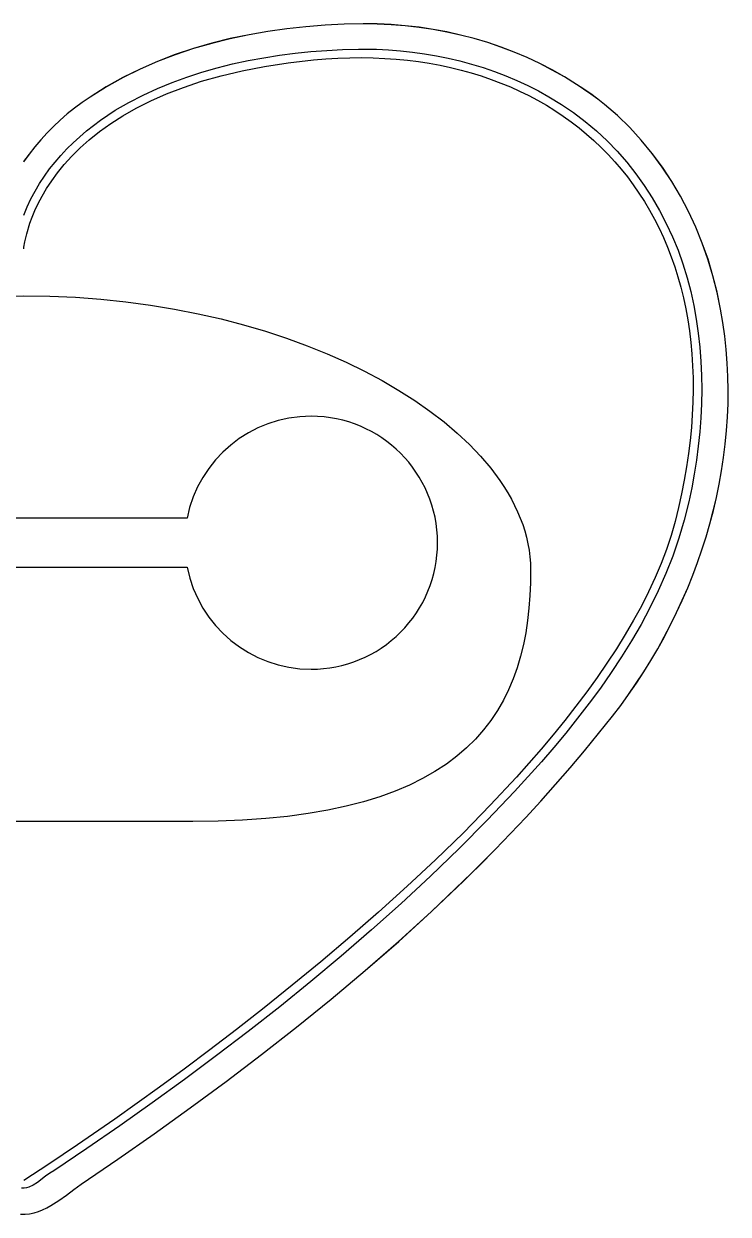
# Model space of a CAD drawing. Extents: x 30 to 845, y 30 to 720.
# Drawn here: x 437 to 845, y 30 to 720 of the extents above; entities that cross this region are included whole.
import ezdxf

# ---------------------------------------------------------------- set-up
doc = ezdxf.new("R2010")
doc.units = 0
for name, color, linetype in [('Base', 7, 'CONTINUOUS'), ('Eyes', 7, 'CONTINUOUS'), ('Face', 7, 'CONTINUOUS'), ('Heart', 7, 'CONTINUOUS'), ('Outline', 7, 'CONTINUOUS')]:
    doc.layers.add(name, color=color, linetype=linetype)

msp = doc.modelspace()

# ---------------------------------------------------------------- linework, layer by layer
at = {"layer": 'Base', "color": 7}
for p, q in [((600.848785, 717.865232), (589.819678, 716.670048)), ((611.891402, 718.733484), (600.848785, 717.865232)), ((622.924765, 719.291607), (611.891402, 718.733484)), ((633.92611, 719.556402), (622.924765, 719.291607)), ((642.051714, 719.461209), (633.92611, 719.556402)), ((633.92611, 719.556402), (633.92611, 719.556402)), ((650.176213, 719.089947), (642.051714, 719.461209)), ((658.288217, 718.441899), (650.176213, 719.089947)), ((666.376337, 717.51635), (658.288217, 718.441899)), ((674.429181, 716.31258), (666.376337, 717.51635)), ((557.041063, 710.95489), (546.29364, 708.283963)), ((567.893053, 713.231679), (557.041063, 710.95489)), ((578.826847, 715.131131), (567.893053, 713.231679)), ((589.819678, 716.670048), (578.826847, 715.131131)), ((682.435359, 714.829874), (674.429181, 716.31258)), ((690.383483, 713.067515), (682.435359, 714.829874)), ((698.26216, 711.024785), (690.383483, 713.067515)), ((706.060001, 708.700967), (698.26216, 711.024785)), ((535.673548, 705.202097), (525.203552, 701.692488)), ((546.29364, 708.283963), (535.673548, 705.202097)), ((713.765617, 706.095345), (706.060001, 708.700967)), ((721.367616, 703.207201), (713.765617, 706.095345)), ((728.854608, 700.035818), (721.367616, 703.207201)), ((514.906415, 697.738337), (504.804902, 693.322841)), ((525.203552, 701.692488), (514.906415, 697.738337)), ((736.215204, 696.58048), (728.854608, 700.035818)), ((743.438013, 692.840469), (736.215204, 696.58048)), ((504.804902, 693.322841), (494.921776, 688.429198)), ((750.511645, 688.815069), (743.438013, 692.840469)), ((485.279803, 683.040606), (475.901746, 677.140265)), ((494.921776, 688.429198), (485.279803, 683.040606)), ((757.42471, 684.503562), (750.511645, 688.815069)), ((761.628224, 681.782303), (757.42471, 684.503562)), ((475.901746, 677.140265), (471.3188, 673.992938)), ((765.733697, 678.938826), (761.628224, 681.782303)), ((769.740647, 675.976679), (765.733697, 678.938826)), ((773.64859, 672.89941), (769.740647, 675.976679)), ((466.81037, 670.711372), (462.606514, 667.379818)), ((471.3188, 673.992938), (466.81037, 670.711372)), ((781.165526, 666.413696), (773.64859, 672.89941)), ((458.557981, 663.866889), (454.661129, 660.186743)), ((462.606514, 667.379818), (458.557981, 663.866889)), ((788.280643, 659.510066), (781.165526, 666.413696)), ((450.912314, 656.353534), (447.307892, 652.381419)), ((454.661129, 660.186743), (450.912314, 656.353534)), ((794.99008, 652.216902), (788.280643, 659.510066)), ((443.844219, 648.284552), (440.517653, 644.077091)), ((447.307892, 652.381419), (443.844219, 648.284552)), ((801.289974, 644.562586), (794.99008, 652.216902)), ((440.517653, 644.077091), (437.32455, 639.77319)), ((807.176463, 636.5755), (801.289974, 644.562586)), ((812.645685, 628.284027), (807.176463, 636.5755)), ((817.693778, 619.716549), (812.645685, 628.284027)), ((822.316879, 610.901446), (817.693778, 619.716549)), ((826.511127, 601.867103), (822.316879, 610.901446)), ((830.272659, 592.6419), (826.511127, 601.867103)), ((833.597614, 583.254221), (830.272659, 592.6419)), ((836.482128, 573.732446), (833.597614, 583.254221)), ((838.922341, 564.104958), (836.482128, 573.732446)), ((840.91439, 554.40014), (838.922341, 564.104958)), ((842.241792, 546.622568), (840.91439, 554.40014)), ((843.325506, 538.824399), (842.241792, 546.622568)), ((844.168717, 531.010369), (843.325506, 538.824399)), ((844.774608, 523.185213), (844.168717, 531.010369)), ((845.146364, 515.353669), (844.774608, 523.185213)), ((845.287168, 507.520472), (845.146364, 515.353669)), ((845.200205, 499.690359), (845.287168, 507.520472)), ((844.888659, 491.868066), (845.200205, 499.690359)), ((844.355714, 484.058329), (844.888659, 491.868066)), ((843.604554, 476.265884), (844.355714, 484.058329)), ((842.638363, 468.495468), (843.604554, 476.265884)), ((841.460325, 460.751817), (842.638363, 468.495468)), ((840.073624, 453.039667), (841.460325, 460.751817)), ((838.481444, 445.363755), (840.073624, 453.039667)), ((836.686969, 437.728815), (838.481444, 445.363755)), ((834.693384, 430.139586), (836.686969, 437.728815)), ((832.503872, 422.600803), (834.693384, 430.139586)), ((830.121617, 415.117202), (832.503872, 422.600803)), ((827.549804, 407.69352), (830.121617, 415.117202)), ((824.791617, 400.334493), (827.549804, 407.69352)), ((821.850239, 393.044856), (824.791617, 400.334493)), ((818.728855, 385.829347), (821.850239, 393.044856)), ((815.430648, 378.692702), (818.728855, 385.829347)), ((811.958804, 371.639656), (815.430648, 378.692702)), ((808.316505, 364.674946), (811.958804, 371.639656)), ((804.506936, 357.803308), (808.316505, 364.674946)), ((800.533282, 351.029479), (804.506936, 357.803308)), ((796.398725, 344.358195), (800.533282, 351.029479)), ((787.659642, 331.342206), (792.10645, 337.794192)), ((792.10645, 337.794192), (796.398725, 344.358195)), ((783.061484, 325.006973), (787.659642, 331.342206)), ((778.31516, 318.79323), (783.061484, 325.006973)), ((770.281801, 308.703244), (778.31516, 318.79323)), ((762.108927, 298.741931), (770.281801, 308.703244)), ((753.800298, 288.906874), (762.108927, 298.741931)), ((745.359675, 279.195659), (753.800298, 288.906874)), ((736.790817, 269.605869), (745.359675, 279.195659)), ((728.097485, 260.13509), (736.790817, 269.605869)), ((719.283439, 250.780904), (728.097485, 260.13509)), ((710.352439, 241.540897), (719.283439, 250.780904)), ((701.308246, 232.412653), (710.352439, 241.540897)), ((692.154619, 223.393756), (701.308246, 232.412653)), ((673.534107, 205.674341), (692.154619, 223.393756)), ((654.520985, 188.363327), (673.534107, 205.674341)), ((635.145334, 171.441388), (654.520985, 188.363327)), ((615.437236, 154.889198), (635.145334, 171.441388)), ((595.426775, 138.687433), (615.437236, 154.889198)), ((575.14403, 122.816767), (595.426775, 138.687433)), ((554.619084, 107.257874), (575.14403, 122.816767)), ((533.88202, 91.991429), (554.619084, 107.257874)), ((512.962918, 76.998108), (533.88202, 91.991429)), ((491.891861, 62.258583), (512.962918, 76.998108)), ((470.69893, 47.75353), (491.891861, 62.258583)), ((457.687515, 38.346295), (462.125129, 41.53746)), ((462.125129, 41.53746), (466.452341, 44.750818)), ((466.452341, 44.750818), (470.69893, 47.75353)), ((450.758944, 34.110501), (453.109717, 35.410165)), ((453.109717, 35.410165), (457.687515, 38.346295)), ((435.553546, 30.503741), (438.237434, 30.460387)), ((438.237434, 30.460387), (440.856497, 30.713632)), ((440.856497, 30.713632), (443.414457, 31.23437)), ((443.414457, 31.23437), (445.915036, 31.993498)), ((445.915036, 31.993498), (448.361958, 32.96191)), ((448.361958, 32.96191), (450.758944, 34.110501))]:
    msp.add_line(p, q, dxfattribs=at)
at = {"layer": 'Eyes', "color": 7}
for p, q in [((584.78358, 489.883523), (578.791439, 487.98905)), ((590.971424, 491.264725), (584.78358, 489.883523)), ((597.327957, 492.110438), (590.971424, 491.264725)), ((603.826161, 492.398439), (597.327957, 492.110438)), ((607.595143, 492.303182), (603.826161, 492.398439)), ((611.314649, 492.02039), (607.595143, 492.303182)), ((614.980079, 491.554666), (611.314649, 492.02039)), ((618.586829, 490.910612), (614.980079, 491.554666)), ((622.130298, 490.092829), (618.586829, 490.910612)), ((625.605885, 489.105919), (622.130298, 490.092829)), ((567.502331, 482.749177), (562.259396, 479.448218)), ((573.022017, 485.603528), (567.502331, 482.749177)), ((578.791439, 487.98905), (573.022017, 485.603528)), ((629.008987, 487.954484), (625.605885, 489.105919)), ((632.335002, 486.643125), (629.008987, 487.954484)), ((635.579328, 485.176445), (632.335002, 486.643125)), ((638.737364, 483.559046), (635.579328, 485.176445)), ((641.804507, 481.795528), (638.737364, 483.559046)), ((557.320227, 475.722871), (552.711841, 471.595357)), ((562.259396, 479.448218), (557.320227, 475.722871)), ((644.776156, 479.890494), (641.804507, 481.795528)), ((647.647709, 477.848546), (644.776156, 479.890494)), ((650.414564, 475.674286), (647.647709, 477.848546)), ((653.072118, 473.372315), (650.414564, 475.674286)), ((552.711841, 471.595357), (548.461254, 467.087895)), ((655.61577, 470.947234), (653.072118, 473.372315)), ((658.040919, 468.403647), (655.61577, 470.947234)), ((544.595481, 462.222707), (541.141537, 457.022014)), ((548.461254, 467.087895), (544.595481, 462.222707)), ((660.342961, 465.746154), (658.040919, 468.403647)), ((662.517296, 462.979358), (660.342961, 465.746154)), ((664.559321, 460.10786), (662.517296, 462.979358)), ((541.141537, 457.022014), (538.12644, 451.508034)), ((666.464434, 457.136262), (664.559321, 460.10786)), ((668.228033, 454.069165), (666.464434, 457.136262)), ((538.12644, 451.508034), (535.577204, 445.70299)), ((669.845518, 450.911173), (668.228033, 454.069165)), ((671.312284, 447.666886), (669.845518, 450.911173)), ((535.577204, 445.70299), (533.520846, 439.629102)), ((672.623732, 444.340906), (671.312284, 447.666886)), ((673.775258, 440.937835), (672.623732, 444.340906)), ((533.520846, 439.629102), (531.984381, 433.308589)), ((674.762261, 437.462275), (673.775258, 440.937835)), ((675.580139, 433.918827), (674.762261, 437.462275)), ((531.984381, 433.308589), (342.966791, 433.308589)), ((676.22429, 430.312094), (675.580139, 433.918827)), ((676.690112, 426.646677), (676.22429, 430.312094)), ((676.973003, 422.927178), (676.690112, 426.646677)), ((677.068361, 419.158199), (676.973003, 422.927178)), ((676.710037, 411.919081), (676.978386, 415.526315)), ((676.978386, 415.526315), (677.068361, 419.158199)), ((675.648165, 404.802572), (676.265801, 408.342498)), ((676.265801, 408.342498), (676.710037, 411.919081)), ((343.015611, 405.005859), (532.033201, 405.005859)), ((532.033201, 405.005859), (533.568734, 398.68857)), ((673.902638, 397.856702), (674.859615, 401.305306)), ((674.859615, 401.305306), (675.648165, 404.802572)), ((533.568734, 398.68857), (535.623659, 392.617584)), ((671.493349, 391.129498), (672.77972, 394.462765)), ((672.77972, 394.462765), (673.902638, 397.856702)), ((535.623659, 392.617584), (538.171008, 386.815099)), ((538.171008, 386.815099), (541.183812, 381.30331)), ((668.440194, 384.668989), (670.046012, 387.862905)), ((670.046012, 387.862905), (671.493349, 391.129498)), ((541.183812, 381.30331), (544.635102, 376.104417)), ((664.763064, 378.523202), (666.678382, 381.553753)), ((666.678382, 381.553753), (668.440194, 384.668989)), ((544.635102, 376.104417), (548.497908, 371.240614)), ((658.120935, 369.999689), (660.481853, 372.740166)), ((660.481853, 372.740166), (662.696725, 375.583339)), ((662.696725, 375.583339), (664.763064, 378.523202)), ((548.497908, 371.240614), (552.745261, 366.734101)), ((552.745261, 366.734101), (557.350192, 362.607074)), ((652.984676, 364.863432), (655.616456, 367.36791)), ((655.616456, 367.36791), (658.120935, 369.999689)), ((557.350192, 362.607074), (562.285733, 358.881731)), ((562.285733, 358.881731), (567.524913, 355.580267)), ((644.461161, 358.221305), (647.401025, 360.287643)), ((647.401025, 360.287643), (650.244198, 362.502514)), ((650.244198, 362.502514), (652.984676, 364.863432)), ((567.524913, 355.580267), (573.040764, 352.724882)), ((573.040764, 352.724882), (578.806317, 350.337771)), ((628.521596, 350.204653), (631.854863, 351.491023)), ((631.854863, 351.491023), (635.121457, 352.93836)), ((635.121457, 352.93836), (638.315374, 354.544177)), ((638.315374, 354.544177), (641.430609, 356.305988)), ((641.430609, 356.305988), (644.461161, 358.221305)), ((578.806317, 350.337771), (584.794602, 348.441132)), ((584.794602, 348.441132), (590.97865, 347.057162)), ((590.97865, 347.057162), (597.331493, 346.208059)), ((597.331493, 346.208059), (603.826161, 345.916019)), ((603.826161, 345.916019), (607.458045, 346.005993)), ((607.458045, 346.005993), (611.065279, 346.274341)), ((611.065279, 346.274341), (614.641862, 346.718576)), ((614.641862, 346.718576), (618.181788, 347.336211)), ((618.181788, 347.336211), (621.679055, 348.12476)), ((621.679055, 348.12476), (625.127659, 349.081736)), ((625.127659, 349.081736), (628.521596, 350.204653))]:
    msp.add_line(p, q, dxfattribs=at)
at = {"layer": 'Face', "color": 7}
for p, q in [((422.401591, 561.951157), (437.500001, 562.177749)), ((437.500001, 562.177749), (452.598411, 561.951157)), ((452.598411, 561.951157), (467.498616, 561.280629)), ((467.498616, 561.280629), (482.18218, 560.180036)), ((482.18218, 560.180036), (496.630668, 558.66325)), ((496.630668, 558.66325), (510.825645, 556.744142)), ((510.825645, 556.744142), (524.748677, 554.436584)), ((524.748677, 554.436584), (538.381328, 551.754447)), ((538.381328, 551.754447), (551.705164, 548.711602)), ((551.705164, 548.711602), (564.701749, 545.32192)), ((564.701749, 545.32192), (577.352649, 541.599274)), ((577.352649, 541.599274), (589.639428, 537.557535)), ((589.639428, 537.557535), (601.543652, 533.210574)), ((601.543652, 533.210574), (613.046885, 528.572262)), ((613.046885, 528.572262), (624.130693, 523.656471)), ((624.130693, 523.656471), (634.776641, 518.477073)), ((634.776641, 518.477073), (644.966294, 513.047938)), ((644.966294, 513.047938), (654.681216, 507.382938)), ((654.681216, 507.382938), (663.902973, 501.495945)), ((663.902973, 501.495945), (672.61313, 495.40083)), ((672.61313, 495.40083), (680.793251, 489.111464)), ((680.793251, 489.111464), (688.424903, 482.64172)), ((688.424903, 482.64172), (695.489649, 476.005467)), ((695.489649, 476.005467), (701.969056, 469.216578)), ((701.969056, 469.216578), (707.844687, 462.288924)), ((707.844687, 462.288924), (713.098108, 455.236377)), ((713.098108, 455.236377), (715.485729, 451.667603)), ((715.485729, 451.667603), (717.710885, 448.072808)), ((717.710885, 448.072808), (719.77127, 444.453725)), ((719.77127, 444.453725), (721.664581, 440.812088)), ((721.664581, 440.812088), (723.388514, 437.149632)), ((723.388514, 437.149632), (724.940763, 433.468089)), ((724.940763, 433.468089), (726.319025, 429.769195)), ((726.319025, 429.769195), (727.520995, 426.054682)), ((727.520995, 426.054682), (728.544368, 422.326286)), ((728.544368, 422.326286), (729.386842, 418.585739)), ((729.386842, 418.585739), (730.04611, 414.834776)), ((730.04611, 414.834776), (730.519869, 411.075131)), ((730.519869, 411.075131), (730.805814, 407.308537)), ((730.805814, 407.308537), (730.901641, 403.536729)), ((730.901641, 403.536729), (730.800423, 396.035239)), ((730.800423, 396.035239), (730.485184, 388.632226)), ((730.485184, 388.632226), (729.938545, 381.336849)), ((729.938545, 381.336849), (729.143124, 374.158266)), ((729.143124, 374.158266), (728.081542, 367.105637)), ((728.081542, 367.105637), (726.736416, 360.188122)), ((726.736416, 360.188122), (725.090367, 353.414879)), ((725.090367, 353.414879), (723.126014, 346.795068)), ((723.126014, 346.795068), (720.825976, 340.337848)), ((720.825976, 340.337848), (718.172873, 334.052378)), ((718.172873, 334.052378), (715.149324, 327.947818)), ((715.149324, 327.947818), (711.737947, 322.033326)), ((711.737947, 322.033326), (707.921363, 316.318062)), ((703.682191, 310.811185), (699.00305, 305.521855)), ((707.921363, 316.318062), (703.682191, 310.811185)), ((699.00305, 305.521855), (693.86656, 300.45923)), ((693.86656, 300.45923), (688.255339, 295.63247)), ((682.152007, 291.050735), (675.539184, 286.723182)), ((688.255339, 295.63247), (682.152007, 291.050735)), ((668.399489, 282.658972), (660.71554, 278.867264)), ((675.539184, 286.723182), (668.399489, 282.658972)), ((660.71554, 278.867264), (652.469958, 275.357217)), ((634.224371, 269.218742), (624.189604, 266.608633)), ((643.645362, 272.13799), (634.224371, 269.218742)), ((652.469958, 275.357217), (643.645362, 272.13799)), ((602.209221, 262.352468), (590.228843, 260.724731)), ((613.523681, 264.316822), (602.209221, 262.352468)), ((624.189604, 266.608633), (613.523681, 264.316822)), ((535.300541, 257.763129), (339.699461, 257.763129)), ((550.118396, 257.952809), (535.300541, 257.763129)), ((564.200811, 258.515742), (550.118396, 257.952809)), ((577.565166, 259.442769), (564.200811, 258.515742)), ((590.228843, 260.724731), (577.565166, 259.442769))]:
    msp.add_line(p, q, dxfattribs=at)
at = {"layer": 'Heart', "color": 7}
for p, q in [((576.844737, 694.89164), (590.638894, 697.003972)), ((590.638894, 697.003972), (605.313008, 698.689143)), ((605.313008, 698.689143), (612.369322, 699.28418)), ((612.369322, 699.28418), (619.351751, 699.699745)), ((619.351751, 699.699745), (626.258054, 699.937195)), ((626.258054, 699.937195), (633.085987, 699.997887)), ((633.085987, 699.997887), (639.833308, 699.883175)), ((639.833308, 699.883175), (646.497773, 699.594416)), ((646.497773, 699.594416), (653.07714, 699.132966)), ((653.07714, 699.132966), (659.569166, 698.500182)), ((659.569166, 698.500182), (665.971608, 697.69742)), ((665.971608, 697.69742), (672.282224, 696.726035)), ((672.282224, 696.726035), (678.498769, 695.587383)), ((540.470432, 686.306891), (551.787663, 689.511578)), ((551.787663, 689.511578), (563.903379, 692.383668)), ((563.903379, 692.383668), (576.844737, 694.89164)), ((678.498769, 695.587383), (684.619003, 694.282822)), ((684.619003, 694.282822), (690.64068, 692.813707)), ((690.64068, 692.813707), (696.56156, 691.181393)), ((696.56156, 691.181393), (702.379399, 689.387238)), ((702.379399, 689.387238), (708.091954, 687.432597)), ((520.122795, 679.025811), (529.924528, 682.801129)), ((529.924528, 682.801129), (540.470432, 686.306891)), ((708.091954, 687.432597), (713.696983, 685.318827)), ((713.696983, 685.318827), (719.192242, 683.047283)), ((719.192242, 683.047283), (724.575488, 680.619322)), ((511.038076, 675.012461), (520.122795, 679.025811)), ((724.575488, 680.619322), (729.84448, 678.0363)), ((729.84448, 678.0363), (734.996973, 675.299572)), ((494.911046, 666.397747), (502.643212, 670.792599)), ((502.643212, 670.792599), (511.038076, 675.012461)), ((734.996973, 675.299572), (740.030725, 672.410496)), ((740.030725, 672.410496), (744.943494, 669.370427)), ((744.943494, 669.370427), (749.733037, 666.180721)), ((481.326184, 657.209157), (487.814423, 661.859426)), ((487.814423, 661.859426), (494.911046, 666.397747)), ((749.733037, 666.180721), (754.397109, 662.842735)), ((754.397109, 662.842735), (758.93347, 659.357824)), ((475.419171, 652.478461), (481.326184, 657.209157)), ((758.93347, 659.357824), (763.339876, 655.727345)), ((763.339876, 655.727345), (767.614083, 651.952653)), ((470.066229, 647.698861), (475.419171, 652.478461)), ((767.614083, 651.952653), (771.75385, 648.035106)), ((771.75385, 648.035106), (775.756934, 643.976058)), ((460.913926, 638.119029), (465.2402, 642.901876)), ((465.2402, 642.901876), (470.066229, 647.698861)), ((775.756934, 643.976058), (779.62109, 639.776867)), ((457.06025, 633.381841), (460.913926, 638.119029)), ((779.62109, 639.776867), (783.344078, 635.438888)), ((783.344078, 635.438888), (786.923653, 630.963477)), ((450.662064, 624.170527), (453.652015, 628.721833)), ((453.652015, 628.721833), (457.06025, 633.381841)), ((786.923653, 630.963477), (790.357574, 626.351991)), ((448.06324, 619.759443), (450.662064, 624.170527)), ((790.357574, 626.351991), (793.643597, 621.605785)), ((793.643597, 621.605785), (796.779479, 616.726216)), ((443.930342, 611.48403), (445.828385, 615.520104)), ((445.828385, 615.520104), (448.06324, 619.759443)), ((796.779479, 616.726216), (799.762977, 611.71464)), ((441.036064, 604.147764), (442.341954, 607.682743)), ((442.341954, 607.682743), (443.930342, 611.48403)), ((799.762977, 611.71464), (802.591849, 606.572413)), ((802.591849, 606.572413), (805.263852, 601.300892)), ((439.163149, 598.002816), (441.036064, 604.147764)), ((805.263852, 601.300892), (807.776743, 595.901431)), ((437.612373, 590.295555), (438.094338, 593.301356)), ((438.094338, 593.301356), (439.163149, 598.002816)), ((807.776743, 595.901431), (810.128279, 590.375387)), ((437.499998, 589.237583), (437.612373, 590.295555)), ((810.128279, 590.375387), (812.316218, 584.724118)), ((812.316218, 584.724118), (814.338315, 578.948977)), ((814.338315, 578.948977), (816.19233, 573.051323)), ((816.19233, 573.051323), (817.876018, 567.03251)), ((817.876018, 567.03251), (819.387137, 560.893895)), ((819.387137, 560.893895), (820.723444, 554.636834)), ((820.723444, 554.636834), (821.882697, 548.262684)), ((821.882697, 548.262684), (822.862652, 541.772799)), ((822.862652, 541.772799), (823.661066, 535.168537)), ((823.661066, 535.168537), (824.275697, 528.451254)), ((824.275697, 528.451254), (824.704302, 521.622305)), ((824.704302, 521.622305), (824.944638, 514.683048)), ((824.944638, 514.683048), (824.994462, 507.634837)), ((824.994462, 507.634837), (824.851531, 500.479029)), ((824.851531, 500.479029), (824.513603, 493.21698)), ((824.513603, 493.21698), (823.978435, 485.850046)), ((823.978435, 485.850046), (823.243784, 478.379584)), ((823.243784, 478.379584), (822.307406, 470.806949)), ((822.307406, 470.806949), (821.167059, 463.133498)), ((821.167059, 463.133498), (819.820501, 455.360587)), ((819.820501, 455.360587), (818.265489, 447.489572)), ((818.265489, 447.489572), (816.499778, 439.521808)), ((816.499778, 439.521808), (814.521128, 431.458653)), ((814.521128, 431.458653), (812.250948, 423.417639)), ((812.250948, 423.417639), (809.571531, 415.324383)), ((809.571531, 415.324383), (806.497118, 407.184609)), ((806.497118, 407.184609), (803.041948, 399.004042)), ((803.041948, 399.004042), (799.220263, 390.788404)), ((799.220263, 390.788404), (795.0463, 382.543422)), ((795.0463, 382.543422), (790.534301, 374.274818)), ((790.534301, 374.274818), (785.698505, 365.988316)), ((785.698505, 365.988316), (780.553152, 357.68964)), ((780.553152, 357.68964), (775.112481, 349.384515)), ((775.112481, 349.384515), (769.390734, 341.078665)), ((769.390734, 341.078665), (763.402149, 332.777813)), ((763.402149, 332.777813), (757.160967, 324.487683)), ((757.160967, 324.487683), (750.681427, 316.214)), ((750.681427, 316.214), (743.97777, 307.962488)), ((743.97777, 307.962488), (737.064234, 299.73887)), ((737.064234, 299.73887), (729.955061, 291.54887)), ((729.955061, 291.54887), (722.66449, 283.398214)), ((722.66449, 283.398214), (707.596113, 267.237824)), ((707.596113, 267.237824), (691.973023, 251.303493)), ((691.973023, 251.303493), (675.909138, 235.641013)), ((675.909138, 235.641013), (659.518378, 220.296176)), ((659.518378, 220.296176), (642.914662, 205.314774)), ((642.914662, 205.314774), (626.211908, 190.7426)), ((626.211908, 190.7426), (609.524037, 176.625444)), ((609.524037, 176.625444), (592.964966, 163.009101)), ((592.964966, 163.009101), (576.648616, 149.939361)), ((576.648616, 149.939361), (560.688904, 137.462017)), ((560.688904, 137.462017), (545.199751, 125.622861)), ((545.199751, 125.622861), (530.295075, 114.467685)), ((530.295075, 114.467685), (516.088796, 104.042282)), ((516.088796, 104.042282), (490.227102, 85.563961)), ((490.227102, 85.563961), (468.526023, 70.554235)), ((468.526023, 70.554235), (451.896911, 59.379442)), ((451.896911, 59.379442), (437.499998, 50.000003))]:
    msp.add_line(p, q, dxfattribs=at)
at = {"layer": 'Outline', "color": 7}
for p, q in [((589.842867, 716.701433), (578.850073, 715.162465)), ((600.871941, 717.89666), (589.842867, 716.701433)), ((611.914533, 718.764946), (600.871941, 717.89666)), ((622.94788, 719.323089), (611.914533, 718.764946)), ((633.94922, 719.587891), (622.94788, 719.323089)), ((642.074818, 719.492699), (633.94922, 719.587891)), ((633.94922, 719.587891), (633.94922, 719.587891)), ((650.199299, 719.121441), (642.074818, 719.492699)), ((658.311276, 718.473399), (650.199299, 719.121441)), ((666.399361, 717.547856), (658.311276, 718.473399)), ((674.452163, 716.344095), (666.399361, 717.547856)), ((557.064377, 710.986107), (546.317, 708.315118)), ((567.916322, 713.262957), (557.064377, 710.986107)), ((578.850073, 715.162465), (567.916322, 713.262957)), ((682.458295, 714.861397), (674.452163, 716.344095)), ((690.406369, 713.099047), (682.458295, 714.861397)), ((698.284995, 711.056327), (690.406369, 713.099047)), ((706.082785, 708.732519), (698.284995, 711.056327)), ((535.696955, 705.233188), (525.227003, 701.723519)), ((546.317, 708.315118), (535.696955, 705.233188)), ((594.61095, 702.570165), (603.759261, 703.506948)), ((603.759261, 703.506948), (612.917123, 704.21607)), ((612.917123, 704.21607), (622.071406, 704.708722)), ((622.071406, 704.708722), (631.20898, 704.996094)), ((631.20898, 704.996094), (634.79883, 705)), ((634.79883, 705), (641.760324, 704.858863)), ((634.79883, 705), (634.79883, 705)), ((641.760324, 704.858863), (648.722026, 704.518065)), ((648.722026, 704.518065), (655.675622, 703.974956)), ((655.675622, 703.974956), (662.6128, 703.226888)), ((662.6128, 703.226888), (669.52525, 702.271211)), ((713.788351, 706.126906), (706.082785, 708.732519)), ((721.390303, 703.238771), (713.788351, 706.126906)), ((728.877254, 700.067397), (721.390303, 703.238771)), ((514.929909, 697.76931), (504.828433, 693.353763)), ((525.227003, 701.723519), (514.929909, 697.76931)), ((549.472204, 694.079693), (558.375813, 696.32263)), ((558.375813, 696.32263), (567.354621, 698.281955)), ((567.354621, 698.281955), (576.3955, 699.968859)), ((576.3955, 699.968859), (585.485319, 701.394532)), ((585.485319, 701.394532), (594.61095, 702.570165)), ((669.52525, 702.271211), (676.404657, 701.105275)), ((676.404657, 701.105275), (683.24271, 699.726431)), ((683.24271, 699.726431), (690.031096, 698.13203)), ((690.031096, 698.13203), (696.761504, 696.319422)), ((696.761504, 696.319422), (703.425621, 694.285958)), ((736.237815, 696.612065), (728.877254, 700.067397)), ((743.460597, 692.872059), (736.237815, 696.612065)), ((504.828433, 693.353763), (494.94534, 688.460076)), ((531.943109, 688.698226), (540.656927, 691.541955)), ((540.656927, 691.541955), (549.472204, 694.079693)), ((703.425621, 694.285958), (710.015135, 692.028989)), ((710.015135, 692.028989), (716.521734, 689.545864)), ((716.521734, 689.545864), (722.937105, 686.833935)), ((750.534211, 688.846662), (743.460597, 692.872059)), ((485.303392, 683.071452), (475.925351, 677.171089)), ((494.94534, 688.460076), (485.303392, 683.071452)), ((514.872374, 682.048031), (523.343882, 685.537315)), ((523.343882, 685.537315), (531.943109, 688.698226)), ((722.937105, 686.833935), (729.252936, 683.890552)), ((729.252936, 683.890552), (735.460915, 680.713066)), ((757.44727, 684.535156), (750.534211, 688.846662)), ((761.650786, 681.813897), (757.44727, 684.535156)), ((475.925351, 677.171089), (471.342409, 674.023756)), ((498.365038, 674.039588), (506.541716, 678.219186)), ((506.541716, 678.219186), (514.872374, 682.048031)), ((735.460915, 680.713066), (741.55273, 677.298828)), ((741.55273, 677.298828), (748.826406, 672.930371)), ((765.756263, 678.97042), (761.650786, 681.813897)), ((769.76322, 676.008273), (765.756263, 678.97042)), ((773.671173, 672.931002), (769.76322, 676.008273)), ((466.83398, 670.742188), (462.630102, 667.410665)), ((471.342409, 674.023756), (466.83398, 670.742188)), ((486.078222, 666.731555), (490.35547, 669.498047)), ((490.35547, 669.498047), (498.365038, 674.039588)), ((748.826406, 672.930371), (755.829599, 668.182813)), ((781.188137, 666.445284), (773.671173, 672.931002)), ((458.581513, 663.897813), (454.684581, 660.217775)), ((462.630102, 667.410665), (458.581513, 663.897813)), ((477.77316, 660.767121), (481.880541, 663.820661)), ((481.880541, 663.820661), (486.078222, 666.731555)), ((755.829599, 668.182813), (762.55539, 663.075106)), ((762.55539, 663.075106), (768.996863, 657.626204)), ((788.303289, 659.541648), (781.188137, 666.445284)), ((450.935674, 656.38469), (447.33116, 652.412698)), ((454.684581, 660.217775), (450.935674, 656.38469)), ((469.872234, 654.239121), (473.766813, 657.57269)), ((473.766813, 657.57269), (477.77316, 660.767121)), ((768.996863, 657.626204), (775.147099, 651.855062)), ((795.012768, 652.248477), (788.303289, 659.541648)), ((443.867407, 648.315941), (440.540785, 644.108558)), ((447.33116, 652.412698), (443.867407, 648.315941)), ((462.461317, 647.161591), (466.100157, 650.76817)), ((466.100157, 650.76817), (469.872234, 654.239121)), ((775.147099, 651.855062), (780.999181, 645.780633)), ((801.312708, 644.594153), (795.012768, 652.248477)), ((440.540785, 644.108558), (437.34766, 639.80469)), ((455.626283, 639.54857), (458.966448, 643.42114)), ((458.966448, 643.42114), (462.461317, 647.161591)), ((780.999181, 645.780633), (786.54619, 639.42187)), ((807.199247, 636.607059), (801.312708, 644.594153)), ((449.453003, 631.414095), (452.451556, 635.545637)), ((452.451556, 635.545637), (455.626283, 639.54857)), ((786.54619, 639.42187), (791.78121, 632.797729)), ((812.66852, 628.315577), (807.199247, 636.607059)), ((444.027351, 622.772204), (446.641356, 627.155699)), ((446.641356, 627.155699), (449.453003, 631.414095)), ((791.78121, 632.797729), (796.697322, 625.927161)), ((817.716664, 619.748089), (812.66852, 628.315577)), ((441.62172, 618.265364), (444.027351, 622.772204)), ((796.697322, 625.927161), (801.287609, 618.829122)), ((437.47852, 608.88867), (439.435198, 613.636935)), ((439.435198, 613.636935), (441.62172, 618.265364)), ((801.287609, 618.829122), (805.545154, 611.522565)), ((822.339815, 610.932978), (817.716664, 619.748089)), ((805.545154, 611.522565), (809.463037, 604.026443)), ((826.534109, 601.898626), (822.339815, 610.932978)), ((809.463037, 604.026443), (813.034342, 596.359711)), ((830.295683, 592.673416), (826.534109, 601.898626)), ((813.034342, 596.359711), (816.252151, 588.541323)), ((833.620673, 583.28573), (830.295683, 592.673416)), ((816.252151, 588.541323), (819.109546, 580.590231)), ((819.109546, 580.590231), (821.59961, 572.52539)), ((836.505215, 573.76395), (833.620673, 583.28573)), ((821.59961, 572.52539), (823.63074, 564.591816)), ((838.945445, 564.13646), (836.505215, 573.76395)), ((823.63074, 564.591816), (825.368268, 556.598194)), ((840.9375, 554.43164), (838.945445, 564.13646)), ((825.368268, 556.598194), (826.818632, 548.552632)), ((842.264901, 546.654067), (840.9375, 554.43164)), ((826.818632, 548.552632), (827.98827, 540.463235)), ((843.348612, 538.855894), (842.264901, 546.654067)), ((827.98827, 540.463235), (828.883619, 532.338108)), ((844.191817, 531.041856), (843.348612, 538.855894)), ((828.883619, 532.338108), (829.511117, 524.185358)), ((844.797701, 523.216692), (844.191817, 531.041856)), ((829.511117, 524.185358), (829.877204, 516.01309)), ((845.169449, 515.385136), (844.797701, 523.216692)), ((829.877204, 516.01309), (829.988316, 507.829411)), ((845.310243, 507.551925), (845.169449, 515.385136)), ((829.988316, 507.829411), (829.850892, 499.642427)), ((845.223269, 499.721797), (845.310243, 507.551925)), ((829.850892, 499.642427), (829.47137, 491.460243)), ((844.91171, 491.899486), (845.223269, 499.721797)), ((829.47137, 491.460243), (828.856187, 483.290965)), ((844.378751, 484.089731), (844.91171, 491.899486)), ((828.856187, 483.290965), (828.011782, 475.1427)), ((843.627576, 476.297266), (844.378751, 484.089731)), ((842.661369, 468.526829), (843.627576, 476.297266)), ((828.011782, 475.1427), (826.944593, 467.023553)), ((826.944593, 467.023553), (825.661058, 458.94163)), ((841.483314, 460.783156), (842.661369, 468.526829)), ((825.661058, 458.94163), (824.167614, 450.905037)), ((840.096596, 453.070983), (841.483314, 460.783156)), ((824.167614, 450.905037), (822.4707, 442.92188)), ((838.504399, 445.395047), (840.096596, 453.070983)), ((822.4707, 442.92188), (819.866132, 432.242489)), ((836.709907, 437.760084), (838.504399, 445.395047)), ((834.716304, 430.170831), (836.709907, 437.760084)), ((819.866132, 432.242489), (816.767789, 421.747195)), ((832.526774, 422.632024), (834.716304, 430.170831)), ((816.767789, 421.747195), (813.203681, 411.432749)), ((830.144502, 415.1484), (832.526774, 422.632024)), ((827.572671, 407.724694), (830.144502, 415.1484)), ((813.203681, 411.432749), (809.201819, 401.295904)), ((824.814467, 400.365644), (827.572671, 407.724694)), ((809.201819, 401.295904), (804.790214, 391.33341)), ((821.873073, 393.075986), (824.814467, 400.365644)), ((818.751673, 385.860455), (821.873073, 393.075986)), ((804.790214, 391.33341), (799.996875, 381.54202)), ((799.996875, 381.54202), (794.849814, 371.918486)), ((815.453452, 378.72379), (818.751673, 385.860455)), ((811.981593, 371.670725), (815.453452, 378.72379)), ((794.849814, 371.918486), (789.37704, 362.459559)), ((808.339282, 364.705999), (811.981593, 371.670725)), ((789.37704, 362.459559), (783.606565, 353.161991)), ((804.529701, 357.834346), (808.339282, 364.705999)), ((783.606565, 353.161991), (777.566398, 344.022534)), ((800.556037, 351.060503), (804.529701, 357.834346)), ((796.421471, 344.389207), (800.556037, 351.060503)), ((777.566398, 344.022534), (771.284551, 335.037939)), ((787.682376, 331.373201), (792.12919, 337.825194)), ((792.12919, 337.825194), (796.421471, 344.389207)), ((771.284551, 335.037939), (764.789033, 326.20496)), ((783.084215, 325.037964), (787.682376, 331.373201)), ((764.789033, 326.20496), (758.107856, 317.520346)), ((778.33789, 318.82422), (783.084215, 325.037964)), ((758.107856, 317.520346), (751.269029, 308.98085)), ((770.304534, 308.734236), (778.33789, 318.82422)), ((751.269029, 308.98085), (744.300564, 300.583224)), ((762.131669, 298.772928), (770.304534, 308.734236)), ((744.300564, 300.583224), (737.23047, 292.32422)), ((753.823053, 288.93788), (762.131669, 298.772928)), ((737.23047, 292.32422), (721.660608, 275.242533)), ((745.382448, 279.226677), (753.823053, 288.93788)), ((736.813613, 269.636901), (745.382448, 279.226677)), ((721.660608, 275.242533), (705.731384, 258.521451)), ((728.120307, 260.166139), (736.813613, 269.636901)), ((705.731384, 258.521451), (689.460545, 242.148953)), ((719.306291, 250.811973), (728.120307, 260.166139)), ((710.375325, 241.571987), (719.306291, 250.811973)), ((689.460545, 242.148953), (672.865838, 226.11302)), ((701.331168, 232.443766), (710.375325, 241.571987)), ((692.177581, 223.424895), (701.331168, 232.443766)), ((672.865838, 226.11302), (655.96501, 210.401631)), ((673.557153, 205.705534), (692.177581, 223.424895)), ((655.96501, 210.401631), (638.77581, 195.002767)), ((654.544121, 188.394577), (673.557153, 205.705534)), ((638.77581, 195.002767), (621.315984, 179.904407)), ((635.168564, 171.472697), (654.544121, 188.394577)), ((621.315984, 179.904407), (603.60328, 165.094533)), ((615.46056, 154.920568), (635.168564, 171.472697)), ((603.60328, 165.094533), (585.655445, 150.561122)), ((595.450188, 138.71886), (615.46056, 154.920568)), ((585.655445, 150.561122), (567.490228, 136.292157)), ((575.167528, 122.848248), (595.450188, 138.71886)), ((567.490228, 136.292157), (549.125374, 122.275617)), ((549.125374, 122.275617), (530.578632, 108.499482)), ((554.642658, 107.289404), (575.167528, 122.848248)), ((530.578632, 108.499482), (511.867749, 94.951731)), ((533.905657, 92.023), (554.642658, 107.289404)), ((511.867749, 94.951731), (493.010473, 81.620346)), ((512.986605, 77.02971), (533.905657, 92.023)), ((493.010473, 81.620346), (474.024551, 68.493305)), ((491.915579, 62.290206), (512.986605, 77.02971)), ((474.024551, 68.493305), (454.92773, 55.55859)), ((470.72266, 47.78516), (491.915579, 62.290206)), ((454.92773, 55.55859), (452.488035, 54.169227)), ((445.421411, 48.768996), (442.982226, 47.195906)), ((450.123976, 52.446967), (445.421411, 48.768996)), ((452.488035, 54.169227), (450.123976, 52.446967)), ((437.67635, 45.538067), (436.224111, 45.573176)), ((439.071988, 45.7067), (437.67635, 45.538067)), ((440.417318, 46.05516), (439.071988, 45.7067)), ((442.982226, 47.195906), (440.417318, 46.05516)), ((457.711049, 38.377884), (462.148762, 41.569069)), ((462.148762, 41.569069), (466.476045, 44.782443)), ((466.476045, 44.782443), (470.72266, 47.78516)), ((450.782306, 34.142053), (453.133137, 35.44173)), ((453.133137, 35.44173), (457.711049, 38.377884)), ((435.576663, 30.535243), (438.260571, 30.491892)), ((438.260571, 30.491892), (440.879664, 30.745144)), ((440.879664, 30.745144), (443.437664, 31.265891)), ((443.437664, 31.265891), (445.93829, 32.025028)), ((445.93829, 32.025028), (448.385264, 32.993451)), ((448.385264, 32.993451), (450.782306, 34.142053))]:
    msp.add_line(p, q, dxfattribs=at)

doc.saveas('drawing.dxf')
